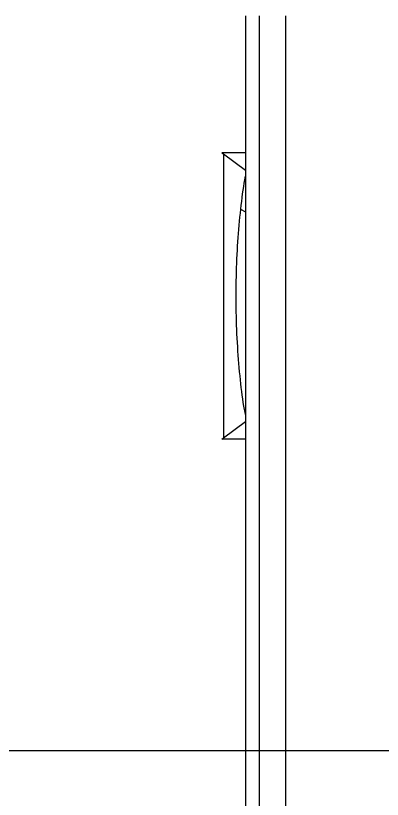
# Model space of a CAD drawing. Header units: millimetres. Extents: x 3916 to 10869, y 6515 to 11511.
# Drawn here: x 6049.83 to 6066.13, y 9543.62 to 9578.44 of the extents above; entities that cross this region are included whole.
import ezdxf

# ---------------------------------------------------------------- set-up
doc = ezdxf.new("R2010")
doc.units = ezdxf.units.MM
doc.header["$LTSCALE"] = 50
doc.linetypes.add('CENTERX2', pattern=[20.32, 12.7, -2.54, 2.54, -2.54])
doc.layers.add('CENTER_LINE', color=1, linetype='CENTERX2')

msp = doc.modelspace()

# ---------------------------------------------------------------- linework, layer by layer
at = {"color": 7, "linetype": 'Continuous', "lineweight": 25}
for p, q in [((6060.04, 9578.437), (6060.04, 9513.712)), ((6060.66, 9513.712), (6060.66, 9578.437)), ((6061.843, 9513.712), (6061.843, 9578.437)), ((6060.04, 9572.348), (6059, 9572.348)), ((6059, 9572.348), (6059.072, 9572.294)), ((6059.072, 9572.294), (6060.04, 9571.57)), ((6059.072, 9572.294), (6059.072, 9559.68)), ((6059.819, 9569.841), (6060.04, 9569.723)), ((6059.072, 9559.68), (6060.04, 9560.404)), ((6059, 9559.626), (6059.072, 9559.68)), ((6060.04, 9559.626), (6059, 9559.626))]:
    msp.add_line(p, q, dxfattribs=at)
for points, knots in [([(6060.04, 9571.319), (6060.028, 9571.261), (6059.936, 9570.84), (6059.873, 9570.303), (6059.819, 9569.841)], [0, 0, 0, 0, 0.137656, 1, 1, 1, 1]), ([(6059.819, 9569.841), (6059.772, 9569.365), (6059.678, 9568.413), (6059.613, 9566.851), (6059.61, 9565.269), (6059.671, 9563.706), (6059.797, 9562.249), (6059.924, 9561.218), (6060.021, 9560.758), (6060.04, 9560.667)], [0, 0, 0, 0, 0.16008, 0.3201601, 0.4802401, 0.6403202, 0.8004002, 0.9604803, 1, 1, 1, 1])]:
    msp.add_open_spline(points, degree=3, knots=knots, dxfattribs=at)
at = {"layer": 'CENTER_LINE'}
msp.add_line((5238.103, 9545.787), (10051.663, 9545.787), dxfattribs=at)

doc.saveas('drawing.dxf')
